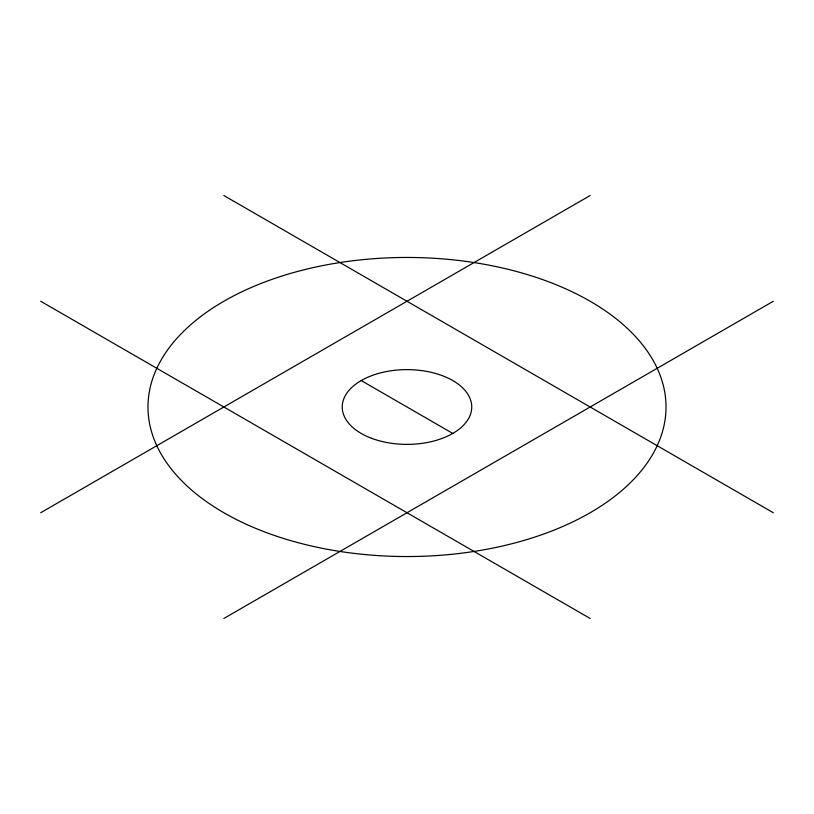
<?xml version="1.0" encoding="UTF-8"?>
<svg xmlns="http://www.w3.org/2000/svg" width="814" height="814" viewBox="0 0 814 814"><rect width="100%" height="100%" fill="white"/><g stroke="black" fill="none" stroke-linecap="round" stroke-linejoin="round"><path stroke-width="1.22" d="M40.7 512.739L590.15 195.523M223.85 618.477L773.3 301.261M223.85 195.523L773.3 512.739M361.213 380.565L452.788 433.435M40.7 301.261L590.15 618.477M371.601 438.308A64.754 37.383 0 0 0 471.652 409.045A64.754 37.383 0 0 0 377.747 373.646A64.754 37.383 0 0 0 371.601 438.308M277.493 536.507A259.015 149.542 0 0 0 666.015 407A259.015 149.542 0 0 0 277.493 277.493A259.015 149.542 0 0 0 277.493 536.507"/></g></svg>
